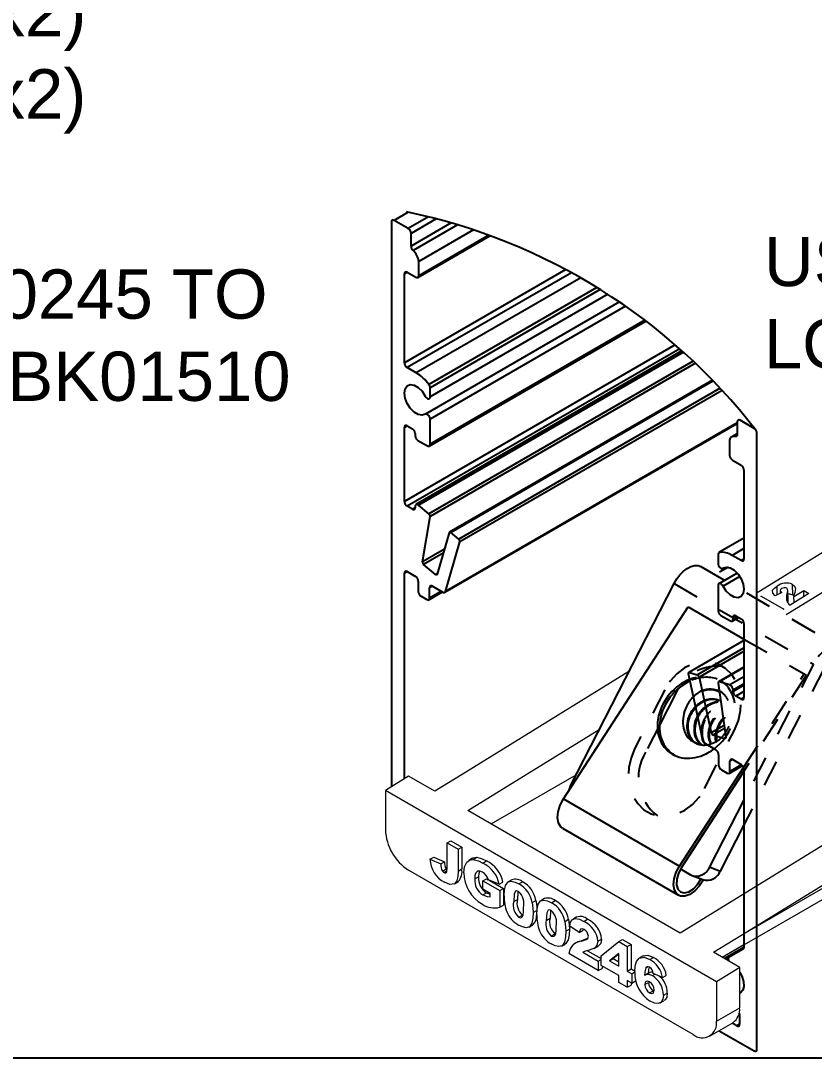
# Model space of a CAD drawing. Extents: x 0 to 11.5, y -11.3 to 0.
# Drawn here: x 4.757 to 7.776, y -11.282 to -7.337 of the extents above; entities that cross this region are included whole.
import ezdxf
from ezdxf import colors
from ezdxf.entities.mleader import LeaderData, LeaderLine
from ezdxf.math import Vec2, Vec3

# ---------------------------------------------------------------- set-up
doc = ezdxf.new("R2010")
doc.units = 0
doc.header["$LTSCALE"] = 0.5
doc.header["$MEASUREMENT"] = 0
doc.linetypes.add('HIDDEN2', pattern=[0.1875, 0.125, -0.0625])
doc.layers.get('0').update_dxf_attribs({"color": 255, "linetype": 'CONTINUOUS'})
for name, color, linetype in [('Brackets', 181, 'CONTINUOUS'), ('Dimension', 10, 'CONTINUOUS'), ('FAB DWG', 221, 'CONTINUOUS'), ('Hardware', 242, 'CONTINUOUS'), ('Housing', 150, 'CONTINUOUS')]:
    doc.layers.add(name, color=color, linetype=linetype)
doc.layers.add('Jig', color=41, linetype='CONTINUOUS', lineweight=13)
doc.layers.add('Text-Unprinted', color=131, linetype='CONTINUOUS', plot=False)
doc.styles.get("Standard").update_dxf_attribs({"font": 'arial.ttf'})

msp = doc.modelspace()

# ---------------------------------------------------------------- linework, layer by layer
at = {"color": 7, "linetype": 'Continuous', "transparency": 16777216}
msp.add_line((7.4138, -11.1772), (7.4141, -11.1774), dxfattribs=at)
at = {"layer": 'Brackets', "linetype": 'HIDDEN2', "transparency": 16777216}
for p, q in [((7.3447, -9.4125), (7.875, -9.7188)), ((7.3447, -9.4125), (7.8739, -9.7178)), ((7.2422, -9.4768), (7.7726, -9.7831)), ((7.7726, -9.7831), (7.5082, -10.2995)), ((7.813, -9.7989), (7.5082, -10.3944)), ((7.2073, -9.8807), (7.0937, -10.1027)), ((7.1872, -10.0149), (7.1341, -10.1185)), ((7.3588, -10.2558), (7.4725, -10.0338))]:
    msp.add_line(p, q, dxfattribs=at)
at = {"layer": 'Brackets', "transparency": 16777216}
for p, q in [((6.8474, -10.248), (7.2422, -9.4768)), ((7.2478, -9.8966), (7.1872, -10.0149)), ((7.5082, -10.2995), (7.3778, -10.5543)), ((7.5082, -10.3944), (7.4182, -10.5701)), ((7.2669, -10.5622), (7.3052, -10.5842)), ((7.3778, -10.5543), (7.4182, -10.5701)), ((7.3108, -10.587), (7.3513, -10.6028))]:
    msp.add_line(p, q, dxfattribs=at)
at = {"layer": 'Brackets', "transparency": 16777216, "flags": 128}
for points in [[(7.2422, -9.4768), (7.2526, -9.4593), (7.2647, -9.4434), (7.2782, -9.4298), (7.2925, -9.4192), (7.3068, -9.4119), (7.3207, -9.4083), (7.3335, -9.4085), (7.3447, -9.4125)], [(6.8474, -10.248), (6.8428, -10.2593), (6.8409, -10.2662)]]:
    msp.add_lwpolyline(points, dxfattribs=at)
at = {"layer": 'Brackets', "linetype": 'HIDDEN2', "transparency": 16777216, "flags": 128}
for points in [[(7.875, -9.7188), (7.8638, -9.7148), (7.851, -9.7146), (7.8371, -9.7182), (7.8228, -9.7255), (7.8086, -9.7361), (7.7951, -9.7497), (7.7829, -9.7656), (7.7726, -9.7831)], [(7.4725, -10.0338), (7.4873, -9.9975), (7.4957, -9.9595), (7.4972, -9.9213), (7.4919, -9.8847), (7.48, -9.8513), (7.4619, -9.8226), (7.4385, -9.7997), (7.4108, -9.7837), (7.38, -9.7753), (7.3474, -9.7748), (7.3145, -9.7823), (7.2827, -9.7975), (7.2534, -9.8196), (7.2279, -9.8478), (7.2073, -9.8807)], [(7.0937, -10.1027), (7.0788, -10.139), (7.0705, -10.177), (7.0689, -10.2152), (7.0742, -10.2517), (7.0861, -10.2851), (7.1042, -10.3139), (7.1276, -10.3368), (7.1553, -10.3528), (7.1862, -10.3612), (7.2187, -10.3617), (7.2516, -10.3542), (7.2834, -10.339), (7.3127, -10.3169), (7.3382, -10.2887), (7.3588, -10.2558)]]:
    msp.add_lwpolyline(points, dxfattribs=at)
at = {"layer": 'Brackets', "linetype": 'HIDDEN2', "transparency": 16777216}
for centre, radius, start, end in [((7.4081, -9.966), 0.1748, 83.5437, 148.9794), ((7.2891, -10.2147), 0.1824, 148.1816, 232.7832)]:
    msp.add_arc(centre, radius, start, end, dxfattribs=at)
at = {"layer": 'Brackets', "transparency": 16777216}
for centre, radius, start, end in [((7.4081, -9.966), 0.1748, 148.9794, 156.5747), ((7.3272, -10.5347), 0.0543, 246.0622, 338.7961), ((7.3668, -10.5496), 0.0554, 253.7609, 338.2675)]:
    msp.add_arc(centre, radius, start, end, dxfattribs=at)
at = {"layer": 'Dimension', "transparency": 16777216}
msp.add_arc((5.7626, -10.2824), 2.2667, 37.756, 78.2279, dxfattribs=at)
at = {"layer": 'Hardware', "transparency": 16777216}
for p, q in [((6.8217, -10.2957), (7.2957, -9.5652)), ((7.2957, -9.5652), (7.5082, -9.6879)), ((7.2636, -10.551), (7.5068, -10.1763)), ((7.5082, -10.1901), (7.2704, -10.5565)), ((7.5023, -10.1991), (7.2704, -10.5565)), ((6.8217, -10.2957), (7.2636, -10.551)), ((6.8174, -10.4073), (7.2594, -10.6625))]:
    msp.add_line(p, q, dxfattribs=at)
at = {"layer": 'Hardware', "linetype": 'HIDDEN2', "transparency": 16777216}
for p, q in [((7.5082, -9.6879), (7.7377, -9.8205)), ((7.5068, -10.1763), (7.7377, -9.8205)), ((7.7445, -9.826), (7.5082, -10.1901))]:
    msp.add_line(p, q, dxfattribs=at)
at = {"layer": 'Hardware', "linetype": 'HIDDEN2', "ltscale": 0.5, "transparency": 16777216}
msp.add_line((7.7377, -9.8205), (7.7445, -9.826), dxfattribs=at)
at = {"layer": 'Hardware', "transparency": 16777216, "flags": 128}
for points in [[(6.8174, -10.4073), (6.8111, -10.4024), (6.8022, -10.3879), (6.7987, -10.368), (6.801, -10.3446), (6.8089, -10.3198), (6.8217, -10.2957)], [(7.3538, -10.6033), (7.3393, -10.6263), (7.3217, -10.6455), (7.3026, -10.6592), (7.2837, -10.6661), (7.2667, -10.6655), (7.2531, -10.6576), (7.2441, -10.6431), (7.2407, -10.6232), (7.243, -10.5998), (7.2509, -10.575), (7.2636, -10.551)], [(7.2704, -10.5565), (7.2589, -10.5786), (7.2524, -10.6013), (7.2516, -10.6221), (7.2566, -10.6388), (7.2668, -10.6495), (7.2812, -10.6531), (7.2981, -10.6491), (7.3158, -10.638), (7.3322, -10.6211), (7.3456, -10.6001)]]:
    msp.add_lwpolyline(points, dxfattribs=at)
at = {"layer": 'Hardware', "linetype": 'HIDDEN2', "transparency": 16777216}
msp.add_arc((7.3797, -9.9674), 0.0886, 60.8659, 113.3182, dxfattribs=at)
at = {"layer": 'Hardware', "transparency": 16777216}
msp.add_arc((7.3559, -10.0259), 0.0656, 240.8659, 293.3182, dxfattribs=at)
at = {"layer": 'Hardware', "linetype": 'HIDDEN2', "transparency": 16777216}
for centre, start_param, end_param in [((7.3267, -9.9856), 4.398361, 7.233392), ((7.335, -9.9889), 0.272577, 0.997851)]:
    msp.add_ellipse(centre, major_axis=(0.104, 0.1314), ratio=0.800922, start_param=start_param, end_param=end_param, dxfattribs=at)
at = {"layer": 'Hardware', "transparency": 16777216}
for centre, start_param, end_param in [((7.3267, -9.9856), 0.950206, 4.398361), ((7.335, -9.9889), 0.997851, 3.349142)]:
    msp.add_ellipse(centre, major_axis=(0.104, 0.1314), ratio=0.800922, start_param=start_param, end_param=end_param, dxfattribs=at)
at = {"layer": 'Hardware', "linetype": 'HIDDEN2', "transparency": 16777216}
msp.add_open_spline([(7.3446, -9.886), (7.3347, -9.8926), (7.3248, -9.8992), (7.3159, -9.9075)], degree=3, dxfattribs=at)
for points, knots in [([(7.3446, -9.886), (7.3592, -9.8821), (7.3834, -9.8755), (7.4052, -9.8841), (7.4138, -9.8876)], [0, 0, 0, 0, 0.6018359, 1, 1, 1, 1]), ([(7.3819, -10.0861), (7.3901, -10.0832), (7.4069, -10.0774), (7.4299, -10.0573), (7.4486, -10.03), (7.4595, -9.9967), (7.4612, -9.9613), (7.4533, -9.9271), (7.4385, -9.9031), (7.4265, -9.8931), (7.4228, -9.89)], [0, 0, 0, 0, 0.115119, 0.232058, 0.365374, 0.498579, 0.632057, 0.780954, 0.933044, 1, 1, 1, 1]), ([(7.3239, -9.944), (7.326, -9.9418), (7.3366, -9.9317), (7.3592, -9.9179), (7.3921, -9.9129), (7.4225, -9.9221), (7.4473, -9.9437), (7.4551, -9.9655), (7.459, -9.9765)], [0.475252, 0.475252, 0.475252, 0.475252, 0.5006037, 0.5983544, 0.7001713, 0.7993577, 0.8985442, 1, 1, 1, 1]), ([(7.3247, -9.948), (7.3276, -9.9448), (7.339, -9.9336), (7.3625, -9.9195), (7.3924, -9.9137), (7.409, -9.9201), (7.4157, -9.9227)], [0.6207705, 0.6207705, 0.6207705, 0.6207705, 0.6653018, 0.7875862, 0.9149574, 1, 1, 1, 1]), ([(7.3319, -9.9811), (7.3327, -9.9795), (7.3395, -9.9672), (7.3562, -9.9467), (7.3861, -9.9292), (7.4112, -9.923), (7.4235, -9.9271), (7.4258, -9.9279)], [0.5197711, 0.5197711, 0.5197711, 0.5197711, 0.5402633, 0.6839073, 0.8230338, 0.9679476, 1, 1, 1, 1]), ([(7.3332, -9.9868), (7.3346, -9.9837), (7.3418, -9.9698), (7.3596, -9.948), (7.3894, -9.9306), (7.4136, -9.9243), (7.425, -9.928), (7.4263, -9.9284)], [0.5059506, 0.5059506, 0.5059506, 0.5059506, 0.5460895, 0.6922495, 0.8338128, 0.9812648, 1, 1, 1, 1]), ([(7.3473, -10.0517), (7.3463, -10.0417), (7.3469, -10.0198), (7.3598, -9.9859), (7.3832, -9.9578), (7.4105, -9.9399), (7.4289, -9.9385), (7.4368, -9.9379)], [0.2264185, 0.2264185, 0.2264185, 0.2264185, 0.3762767, 0.5452947, 0.7143127, 0.878015, 1, 1, 1, 1]), ([(7.3649, -10.0892), (7.3637, -10.0881), (7.3555, -10.0804), (7.3496, -10.0565), (7.3499, -10.0221), (7.3632, -9.9872), (7.3866, -9.9592), (7.4133, -9.9414), (7.4312, -9.94), (7.4385, -9.9395)], [0, 0, 0, 0, 0.029005, 0.203405, 0.37084, 0.543711, 0.716583, 0.884018, 1, 1, 1, 1]), ([(7.381, -10.0833), (7.3785, -10.0775), (7.372, -10.0623), (7.3741, -10.031), (7.3868, -9.9965), (7.4104, -9.9688), (7.4323, -9.9528), (7.4452, -9.9513), (7.4475, -9.951)], [0, 0, 0, 0, 0.128715, 0.331853, 0.541586, 0.75132, 0.954458, 1, 1, 1, 1]), ([(7.3833, -10.0815), (7.3813, -10.0766), (7.3753, -10.0625), (7.3775, -10.0323), (7.3901, -9.9978), (7.4138, -9.9702), (7.4348, -9.9544), (7.4468, -9.9529), (7.4483, -9.9527)], [0, 0, 0, 0, 0.110858, 0.322257, 0.540522, 0.758786, 0.970186, 1, 1, 1, 1]), ([(7.4023, -10.0774), (7.4021, -10.0768), (7.3985, -10.0667), (7.4016, -10.0412), (7.4139, -10.0077), (7.4339, -9.9814), (7.4501, -9.9728), (7.456, -9.9697)], [0, 0, 0, 0, 0.0159127, 0.2846907, 0.5621964, 0.839702, 1, 1, 1, 1]), ([(7.4051, -10.0762), (7.4047, -10.0653), (7.4038, -10.0429), (7.4176, -10.0088), (7.4373, -9.9827), (7.4534, -9.9742), (7.4593, -9.971)], [0, 0, 0, 0, 0.2682893, 0.5522016, 0.8361138, 1, 1, 1, 1])]:
    msp.add_open_spline(points, degree=3, knots=knots, dxfattribs=at)
at = {"layer": 'Hardware', "transparency": 16777216}
for points, knots in [([(7.3159, -9.9075), (7.3149, -9.9084), (7.3044, -9.9187), (7.2884, -9.9426), (7.2762, -9.9806), (7.2749, -10.0183), (7.2851, -10.0504), (7.3026, -10.0727), (7.3174, -10.0799), (7.324, -10.0831)], [0.1480916, 0.1480916, 0.1480916, 0.1480916, 0.1647208, 0.3275624, 0.4753921, 0.6227618, 0.76701, 0.8960152, 1, 1, 1, 1]), ([(7.324, -10.0831), (7.3166, -10.0772), (7.3018, -10.0652), (7.2916, -10.0344), (7.2925, -9.9994), (7.3045, -9.9678), (7.3176, -9.9505), (7.3239, -9.944)], [0, 0, 0, 0, 0.0991864, 0.2010034, 0.2987541, 0.3996789, 0.475252, 0.475252, 0.475252, 0.475252]), ([(7.3356, -10.0869), (7.3328, -10.0862), (7.321, -10.0834), (7.3056, -10.0654), (7.2949, -10.0361), (7.2959, -10.0007), (7.3074, -9.9703), (7.3195, -9.9538), (7.3247, -9.948)], [0, 0, 0, 0, 0.0390555, 0.163136, 0.2905072, 0.4127915, 0.5390467, 0.6207705, 0.6207705, 0.6207705, 0.6207705]), ([(7.347, -10.0897), (7.3412, -10.0849), (7.3279, -10.074), (7.3188, -10.045), (7.3195, -10.0117), (7.3271, -9.9904), (7.3319, -9.9811)], [0, 0, 0, 0, 0.1125789, 0.2574927, 0.3966192, 0.5197711, 0.5197711, 0.5197711, 0.5197711]), ([(7.3499, -10.0905), (7.3443, -10.0859), (7.3312, -10.0751), (7.3222, -10.0463), (7.3229, -10.0146), (7.3294, -9.9948), (7.3332, -9.9868)], [0, 0, 0, 0, 0.1109143, 0.2583663, 0.3999295, 0.5059506, 0.5059506, 0.5059506, 0.5059506]), ([(7.3632, -10.0895), (7.3614, -10.0879), (7.3525, -10.0798), (7.3487, -10.065), (7.3474, -10.0527), (7.3473, -10.0517)], [0, 0, 0, 0, 0.0420623, 0.2125743, 0.2264185, 0.2264185, 0.2264185, 0.2264185])]:
    msp.add_open_spline(points, degree=3, knots=knots, dxfattribs=at)
at = {"layer": 'Housing', "transparency": 16777216}
for p, q in [((6.231, -8.0647), (6.1775, -8.0956)), ((6.308, -8.0824), (6.2312, -8.1267)), ((6.1669, -8.1018), (6.1669, -10.2495)), ((6.2312, -8.1267), (6.1775, -8.0956)), ((6.3374, -8.0899), (6.2418, -8.1451)), ((6.3945, -8.1057), (6.2418, -8.1938)), ((6.4185, -8.1128), (6.2497, -8.2102)), ((6.2418, -8.1938), (6.2418, -8.1451)), ((6.2676, -8.3126), (6.5421, -8.1541)), ((6.4792, -8.132), (6.271, -8.2523)), ((6.5376, -8.1524), (6.271, -8.3064)), ((6.8302, -8.2829), (6.2164, -8.6374)), ((6.271, -8.3064), (6.271, -8.2523)), ((6.227, -8.2932), (6.2164, -8.2993)), ((6.2164, -8.6374), (6.2164, -8.2993)), ((6.227, -8.2932), (6.2597, -8.3121)), ((6.8521, -8.2948), (6.227, -8.6558)), ((6.8873, -8.3145), (6.2616, -8.6758)), ((6.9483, -8.3507), (6.3095, -8.7196)), ((6.9617, -8.3589), (6.3144, -8.7328)), ((6.9899, -8.3768), (6.3144, -8.7669)), ((7.0343, -8.4061), (6.2963, -8.8323)), ((7.0577, -8.4222), (6.3144, -8.8514)), ((6.3113, -8.9539), (7.1348, -8.4784)), ((7.131, -8.4755), (6.3144, -8.9471)), ((7.2469, -8.5694), (6.2164, -9.1646)), ((7.2638, -8.5842), (6.227, -9.183)), ((7.2725, -8.5919), (6.2605, -9.1764)), ((7.278, -8.5969), (6.2704, -9.1788)), ((7.3157, -8.6315), (6.3101, -9.2123)), ((7.3239, -8.6393), (6.3144, -9.2223)), ((6.2616, -8.6758), (6.227, -8.6558)), ((7.389, -8.7037), (6.3884, -9.2815)), ((7.3917, -8.7064), (6.3937, -9.2828)), ((6.3144, -8.7669), (6.3144, -8.7328)), ((7.4176, -8.7337), (6.4233, -9.3079)), ((7.4254, -8.7421), (6.4275, -9.3185)), ((6.227, -8.8769), (6.2164, -8.883)), ((6.227, -8.8769), (6.2468, -8.8883)), ((6.3144, -8.9471), (6.3144, -8.8514)), ((6.3703, -9.5102), (7.4827, -8.8677)), ((7.4827, -8.8655), (6.373, -9.5065)), ((7.4827, -8.8617), (7.4827, -8.9105)), ((7.5471, -8.8867), (7.4933, -8.8556)), ((6.2164, -9.1646), (6.2164, -8.883)), ((6.2574, -8.9067), (6.2574, -8.9141)), ((7.4827, -8.9069), (7.4619, -8.9189)), ((7.4824, -8.9134), (7.4748, -8.9178)), ((7.5577, -11.2481), (7.5577, -8.905)), ((6.268, -8.9325), (6.3038, -8.9532)), ((7.4536, -8.9353), (7.4536, -8.9894)), ((7.4649, -9.0082), (7.4976, -9.0271)), ((7.5082, -9.0454), (7.5082, -9.3835)), ((6.2468, -9.1945), (6.227, -9.183)), ((6.2574, -9.1883), (6.2468, -9.1945)), ((6.2574, -9.1832), (6.2574, -9.1883)), ((6.3101, -9.2123), (6.2704, -9.1788)), ((6.2855, -9.3947), (6.3144, -9.2223)), ((6.387, -9.2835), (6.3411, -9.4416)), ((6.4233, -9.3079), (6.3937, -9.2828)), ((7.5082, -9.3039), (7.4132, -9.3587)), ((7.5082, -9.3043), (7.415, -9.3581)), ((6.3687, -9.3467), (6.2855, -9.3947)), ((6.373, -9.5065), (6.4275, -9.3185)), ((7.5082, -9.3435), (7.4629, -9.3696)), ((6.3643, -9.3617), (6.2898, -9.4047)), ((7.4101, -9.3656), (7.4101, -9.3997)), ((7.4976, -9.3896), (7.4629, -9.3696)), ((7.5082, -9.3835), (7.4976, -9.3896)), ((6.3344, -9.4423), (6.2898, -9.4047)), ((7.4489, -9.4147), (7.4155, -9.434)), ((7.4282, -9.4188), (7.4335, -9.4158)), ((7.4333, -9.4159), (7.4288, -9.4185)), ((6.227, -9.431), (6.2164, -9.4372)), ((6.2164, -10.2191), (6.2164, -9.4372)), ((6.227, -9.431), (6.2588, -9.4494)), ((6.2694, -9.4678), (6.2694, -9.507)), ((6.3422, -9.4378), (6.3344, -9.4423)), ((7.4829, -9.4372), (7.4132, -9.4774)), ((7.4926, -9.4501), (7.4288, -9.487)), ((6.3232, -9.4866), (6.3126, -9.4927)), ((6.3126, -9.5319), (6.3126, -9.4927)), ((6.3571, -9.5062), (6.3126, -9.5319)), ((6.3232, -9.4866), (6.3628, -9.5095)), ((7.4101, -9.4843), (7.4101, -9.5799)), ((6.28, -9.5253), (6.3019, -9.538)), ((6.3095, -9.5387), (6.3615, -9.5087)), ((7.4207, -9.5983), (7.4565, -9.619)), ((7.4641, -9.6197), (7.4886, -9.6055)), ((7.4778, -9.5992), (7.4672, -9.6054)), ((7.4842, -9.603), (7.4672, -9.6128)), ((7.4672, -9.6128), (7.4672, -9.6054)), ((7.4778, -9.5993), (7.4976, -9.6107)), ((7.5082, -9.6291), (7.5082, -9.9107)), ((7.5082, -9.694), (7.2985, -9.8151)), ((7.3309, -9.8241), (7.5082, -9.7218)), ((7.3376, -9.8326), (7.5082, -9.7341)), ((7.3516, -10.0717), (7.2971, -9.8207)), ((7.3012, -9.8149), (7.3309, -9.8241)), ((7.5082, -9.7946), (7.4117, -9.8503)), ((7.5082, -9.796), (7.4145, -9.8501)), ((7.3376, -9.8326), (7.3835, -10.0436)), ((7.4102, -9.8551), (7.439, -10.0609)), ((7.4542, -9.8625), (7.4145, -9.8501)), ((7.5082, -9.8313), (7.4542, -9.8625)), ((7.5082, -9.8582), (7.4672, -9.8819)), ((7.5082, -9.8633), (7.4672, -9.887)), ((7.4672, -9.887), (7.4672, -9.8819)), ((7.5082, -9.8878), (7.4778, -9.9054)), ((7.4976, -9.9168), (7.4778, -9.9054)), ((7.5082, -9.9107), (7.4976, -9.9168)), ((7.3835, -10.0436), (7.4326, -10.0152)), ((7.3902, -10.052), (7.4342, -10.0266)), ((7.3902, -10.052), (7.4347, -10.0659)), ((7.4014, -10.1093), (7.3618, -10.0864)), ((7.439, -10.0635), (7.4347, -10.0659)), ((7.412, -10.1277), (7.412, -10.1669)), ((7.4521, -10.1987), (7.5027, -10.1694)), ((7.4658, -10.1465), (7.4552, -10.1526)), ((7.4552, -10.1918), (7.4552, -10.1526)), ((7.4995, -10.1662), (7.4552, -10.1918)), ((7.4658, -10.1465), (7.4976, -10.1649)), ((7.4226, -10.1853), (7.4446, -10.1979)), ((7.5082, -10.1832), (7.5082, -10.8604)), ((7.5082, -10.8603), (7.4341, -10.9031)), ((7.5058, -10.8668), (7.4385, -10.9057)), ((7.5057, -10.8669), (7.4385, -10.9057)), ((7.5055, -10.867), (7.4515, -10.8982)), ((7.5051, -10.8673), (7.4515, -10.8982)), ((7.4919, -11.1162), (7.4919, -11.1529)), ((7.4813, -11.1591), (7.4633, -11.1487)), ((7.4919, -11.1529), (7.4813, -11.1591)), ((7.4141, -11.1774), (7.5471, -11.2542))]:
    msp.add_line(p, q, dxfattribs=at)
at = {"layer": 'Housing', "transparency": 16777216, "flags": 128}
for points in [[(6.2958, -8.8327), (6.2837, -8.837), (6.269, -8.8345), (6.2534, -8.8253), (6.2387, -8.8105), (6.2268, -8.792), (6.2191, -8.7719), (6.2164, -8.7525), (6.2191, -8.7363), (6.2268, -8.7252), (6.2387, -8.7204), (6.2534, -8.7225), (6.269, -8.7314), (6.2837, -8.7458), (6.2958, -8.7642)], [(6.2958, -8.7642), (6.2983, -8.768), (6.3012, -8.7711), (6.3044, -8.7733), (6.3075, -8.7744), (6.3103, -8.7742), (6.3126, -8.7728), (6.314, -8.7703), (6.3144, -8.7669)], [(6.3144, -8.8514), (6.314, -8.8475), (6.3126, -8.8434), (6.3103, -8.8394), (6.3075, -8.836), (6.3044, -8.8334), (6.3012, -8.8319), (6.2983, -8.8317), (6.2958, -8.8327)], [(7.4827, -8.9105), (7.4826, -8.9124), (7.4822, -8.9141), (7.4815, -8.9156), (7.4805, -8.9167), (7.4794, -8.9175), (7.478, -8.918), (7.4765, -8.9181), (7.4748, -8.9178)], [(6.2704, -9.1788), (6.2681, -9.1771), (6.2657, -9.1761), (6.2634, -9.1757), (6.2614, -9.176), (6.2597, -9.1769), (6.2585, -9.1785), (6.2577, -9.1807), (6.2574, -9.1832)], [(6.3937, -9.2828), (6.3926, -9.2821), (6.3915, -9.2815), (6.3905, -9.2812), (6.3895, -9.2812), (6.3887, -9.2814), (6.3879, -9.2819), (6.3874, -9.2826), (6.387, -9.2835)], [(7.4101, -9.3997), (7.4106, -9.4037), (7.412, -9.4078), (7.4142, -9.4118), (7.417, -9.4152), (7.4202, -9.4178), (7.4234, -9.4192), (7.4263, -9.4195), (7.4288, -9.4185)], [(7.4288, -9.4185), (7.4409, -9.4141), (7.4556, -9.4167), (7.4712, -9.4259), (7.4858, -9.4407), (7.4977, -9.4592), (7.5055, -9.4793), (7.5082, -9.4986), (7.5055, -9.5148), (7.4977, -9.526), (7.4858, -9.5308), (7.4712, -9.5286), (7.4556, -9.5198), (7.4409, -9.5054), (7.4288, -9.487)], [(6.3411, -9.4416), (6.3407, -9.4425), (6.3402, -9.4432), (6.3394, -9.4437), (6.3386, -9.444), (6.3376, -9.4439), (6.3366, -9.4436), (6.3355, -9.4431), (6.3344, -9.4423)], [(6.3628, -9.5095), (6.3645, -9.5103), (6.3662, -9.5108), (6.3677, -9.5109), (6.3692, -9.5107), (6.3705, -9.5101), (6.3715, -9.5092), (6.3724, -9.508), (6.373, -9.5065)], [(7.4288, -9.487), (7.4263, -9.4832), (7.4234, -9.48), (7.4202, -9.4778), (7.417, -9.4768), (7.4142, -9.477), (7.412, -9.4784), (7.4106, -9.4809), (7.4101, -9.4843)], [(7.2971, -9.8207), (7.2969, -9.8193), (7.2969, -9.818), (7.2972, -9.8168), (7.2976, -9.8159), (7.2983, -9.8152), (7.2992, -9.8148), (7.3002, -9.8147), (7.3012, -9.8149)], [(7.4145, -9.8501), (7.4134, -9.8499), (7.4125, -9.85), (7.4117, -9.8503), (7.411, -9.8509), (7.4105, -9.8517), (7.4102, -9.8527), (7.4101, -9.8539), (7.4102, -9.8551)], [(7.439, -10.0609), (7.4391, -10.0622), (7.439, -10.0633), (7.4387, -10.0643), (7.4382, -10.0651), (7.4375, -10.0657), (7.4367, -10.066), (7.4358, -10.0661), (7.4347, -10.0659)], [(7.4515, -10.8982), (7.4496, -10.9001), (7.4485, -10.903), (7.4485, -10.9067), (7.4493, -10.9107), (7.4499, -10.9123)], [(7.4921, -10.9547), (7.5003, -10.9698), (7.5067, -10.99), (7.508, -11.0086), (7.5039, -11.0237), (7.4949, -11.0333), (7.4921, -11.0346)]]:
    msp.add_lwpolyline(points, dxfattribs=at)
at = {"layer": 'Housing', "transparency": 16777216}
for centre, radius, start, end in [((6.1734, -8.1007), 0.00655, 50.7624, 189.2023), ((6.2188, -8.1461), 0.0231, 2.6115, 57.3885), ((6.2653, -8.1926), 0.0235, 182.9393, 228.4633), ((6.2067, -8.2584), 0.0646, 5.4287, 48.2258), ((6.2229, -8.2983), 0.00655, 50.7607, 189.202), ((6.2639, -8.3064), 0.00708, 233.3427, 0.2212), ((6.2394, -8.6364), 0.0231, 182.6115, 237.3885), ((6.1748, -8.8189), 0.1674, 36.3892, 58.7394), ((6.2916, -8.7338), 0.0229, 2.5487, 38.3373), ((6.2229, -8.8819), 0.00655, 50.7624, 189.2023), ((7.4892, -8.8607), 0.00655, 50.7624, 189.2023), ((6.2344, -8.9077), 0.0231, 2.6115, 57.3885), ((6.2805, -8.9131), 0.0231, 182.6115, 237.3885), ((7.5347, -8.9061), 0.0231, 2.6115, 57.3885), ((6.308, -8.9481), 0.00655, 230.7624, 9.2023), ((7.4701, -8.9336), 0.0166, 73.184, 185.6711), ((7.4799, -8.9863), 0.0265, 186.6222, 235.5126), ((7.4852, -9.0465), 0.0231, 2.6114, 57.3893), ((6.2394, -9.1636), 0.0231, 182.6115, 237.3885), ((6.251, -9.1894), 0.00655, 230.7624, 9.2023), ((6.3025, -9.2215), 0.0119, 356.1807, 50.4223), ((6.4162, -9.3168), 0.0115, 351.8253, 51.1924), ((7.4168, -9.3646), 0.0067, 104.8712, 188.711), ((7.4225, -9.4323), 0.0746, 57.1798, 95.7375), ((7.5017, -9.3846), 0.00655, 230.7624, 9.2023), ((6.2229, -9.4361), 0.00655, 50.7624, 189.2023), ((6.2974, -9.3955), 0.0119, 176.1807, 230.4223), ((6.2464, -9.4688), 0.0231, 2.6115, 57.3885), ((6.2925, -9.5059), 0.0231, 182.6115, 237.3885), ((6.319, -9.4917), 0.00655, 50.7624, 189.2023), ((6.3061, -9.5329), 0.00655, 230.7624, 9.2023), ((7.4332, -9.5788), 0.0231, 182.6115, 237.3885), ((7.4607, -9.6139), 0.00655, 230.7624, 9.2023), ((7.4736, -9.6043), 0.00655, 50.7624, 189.2023), ((7.4852, -9.6301), 0.0231, 2.6115, 57.3885), ((7.3262, -9.8348), 0.0117, 10.9309, 66.0498), ((7.4452, -9.8825), 0.022, 1.5978, 65.9278), ((7.4902, -9.886), 0.0231, 182.6115, 237.3885), ((7.5017, -9.9118), 0.00655, 230.7624, 9.2023), ((7.3949, -10.0414), 0.0117, 190.9309, 246.0498), ((7.3746, -10.0667), 0.0235, 192.2143, 237.0616), ((7.389, -10.1288), 0.0231, 2.6115, 57.3885), ((7.4351, -10.1658), 0.0231, 182.6115, 237.3885), ((7.4616, -10.1516), 0.00655, 50.7624, 189.2023), ((7.4852, -10.1843), 0.0231, 2.6115, 57.3885), ((7.4487, -10.1928), 0.00655, 230.7624, 9.2023), ((7.5007, -10.8612), 0.00754, 305.6763, 5.6243), ((7.472, -11.1167), 0.0199, 1.273, 22.9735), ((7.4855, -11.154), 0.00655, 230.7624, 9.2023), ((7.5512, -11.2491), 0.00655, 230.7624, 9.2023)]:
    msp.add_arc(centre, radius, start, end, dxfattribs=at)
at = {"layer": 'Jig', "linetype": 'Continuous', "transparency": 16777216}
for p, q in [((8.3499, -9.0246), (7.5543, -9.5143)), ((7.6684, -9.5948), (7.8957, -9.455)), ((7.6352, -9.5191), (7.6343, -9.4869)), ((7.6464, -9.5027), (7.6467, -9.513)), ((7.6765, -9.5427), (7.6754, -9.5026)), ((7.6941, -9.5202), (7.6929, -9.4801)), ((7.6981, -9.5265), (7.7357, -9.5034)), ((7.7357, -9.5034), (7.7555, -9.5149)), ((7.7363, -9.5267), (7.7357, -9.5034)), ((7.5727, -9.5248), (7.5737, -9.5242)), ((7.5737, -9.5242), (7.6597, -9.5739)), ((7.5737, -9.5255), (7.5737, -9.5242)), ((7.6519, -9.5103), (7.627, -9.5234)), ((7.674, -9.5483), (7.673, -9.5161)), ((7.7555, -9.5149), (7.6839, -9.5589)), ((7.6941, -9.5202), (7.6983, -9.524)), ((7.6988, -9.5498), (7.6981, -9.5265)), ((7.6597, -9.5739), (7.6577, -9.5751)), ((7.4968, -10.8151), (9.4107, -9.6372)), ((7.4968, -10.8151), (9.499, -9.6587)), ((9.4732, -9.7159), (7.4258, -10.8984)), ((7.0707, -9.8119), (6.4361, -10.2025)), ((8.7036, -9.9216), (7.2662, -10.8062)), ((6.4583, -10.3396), (6.958, -10.0321)), ((6.2325, -10.2092), (6.1441, -10.2636)), ((6.332, -10.2666), (6.2325, -10.2092)), ((6.5467, -10.3906), (6.87, -10.2039)), ((7.4037, -10.991), (6.1441, -10.2636)), ((6.1441, -10.2636), (6.1441, -10.4133)), ((7.2662, -10.8062), (6.4583, -10.3396)), ((6.3792, -10.4634), (6.3933, -10.4552)), ((6.3933, -10.4552), (6.4347, -10.4791)), ((6.3792, -10.4634), (6.4205, -10.4873)), ((6.3792, -10.5571), (6.3792, -10.4634)), ((6.4205, -10.4873), (6.4347, -10.4791)), ((6.4205, -10.4873), (6.4205, -10.5701)), ((6.4347, -10.4791), (6.4347, -10.562)), ((6.3138, -10.5254), (6.3279, -10.5173)), ((6.3138, -10.5254), (6.3551, -10.5429)), ((6.3279, -10.5173), (6.3692, -10.5348)), ((6.4754, -10.5218), (6.4613, -10.5299)), ((6.4784, -10.5261), (6.4925, -10.5179)), ((6.5149, -10.5398), (6.5291, -10.5316)), ((7.3153, -11.1918), (6.2325, -10.5664)), ((6.3551, -10.5429), (6.3692, -10.5348)), ((6.361, -10.5701), (6.3751, -10.5619)), ((6.3671, -10.5757), (6.3779, -10.5694)), ((6.3751, -10.5619), (6.3783, -10.5655)), ((6.4205, -10.5701), (6.4347, -10.562)), ((6.4076, -10.6185), (6.4218, -10.6103)), ((6.4842, -10.6001), (6.4984, -10.5919)), ((6.5152, -10.6076), (6.5294, -10.5994)), ((6.5152, -10.6394), (6.5152, -10.6076)), ((6.5152, -10.6076), (6.579, -10.6444)), ((6.5294, -10.5994), (6.5357, -10.603)), ((6.5772, -10.6202), (6.5359, -10.6036)), ((6.5384, -10.6046), (6.5931, -10.6362)), ((6.5772, -10.6202), (6.5914, -10.612)), ((6.6253, -10.6031), (6.6112, -10.6113)), ((6.6522, -10.6191), (6.6663, -10.6109)), ((6.5428, -10.6553), (6.5152, -10.6394)), ((6.579, -10.6444), (6.5931, -10.6362)), ((6.579, -10.6444), (6.579, -10.7075)), ((6.5931, -10.6362), (6.5931, -10.6994)), ((6.5152, -10.6612), (6.5293, -10.653)), ((6.5293, -10.653), (6.5428, -10.6582)), ((6.5428, -10.6681), (6.5428, -10.6553)), ((6.6323, -10.686), (6.6465, -10.6778)), ((6.7026, -10.6902), (6.7167, -10.682)), ((6.7493, -10.6747), (6.7351, -10.6829)), ((6.7762, -10.6907), (6.7903, -10.6825)), ((6.579, -10.7075), (6.5931, -10.6994)), ((6.7064, -10.7278), (6.7205, -10.7196)), ((6.6511, -10.7457), (6.6653, -10.7375)), ((6.7563, -10.7576), (6.7705, -10.7494)), ((6.8266, -10.7618), (6.8407, -10.7536)), ((6.8722, -10.7445), (6.8581, -10.7526)), ((6.8992, -10.7618), (6.9134, -10.7536)), ((6.6906, -10.7836), (6.7048, -10.7754)), ((6.7751, -10.8173), (6.7893, -10.8091)), ((6.8304, -10.7994), (6.8445, -10.7912)), ((6.882, -10.8035), (6.8459, -10.7794)), ((6.882, -10.8035), (6.8962, -10.7953)), ((6.8973, -10.7919), (6.8962, -10.7953)), ((6.8146, -10.8552), (6.8288, -10.847)), ((6.8783, -10.8385), (6.8641, -10.8466)), ((6.8784, -10.8388), (6.9045, -10.8286)), ((6.8903, -10.8368), (6.9045, -10.8286)), ((6.9045, -10.8286), (6.914, -10.8253)), ((6.9526, -10.8368), (6.9668, -10.8286)), ((6.9647, -10.8932), (7.0318, -10.8383)), ((7.0318, -10.8383), (7.046, -10.8302)), ((7.0318, -10.8383), (7.0645, -10.8572)), ((7.046, -10.8302), (7.0787, -10.8491)), ((7.0645, -10.8572), (7.0787, -10.8491)), ((7.0787, -10.8491), (7.0787, -10.9425)), ((6.9543, -10.9486), (6.8424, -10.884)), ((6.8957, -10.879), (6.9543, -10.9129)), ((6.9135, -10.873), (6.9647, -10.9025)), ((6.938, -10.8652), (6.9521, -10.857)), ((7.0318, -10.8837), (6.9964, -10.9113)), ((7.0318, -10.8865), (7.0106, -10.9032)), ((7.0318, -10.9318), (7.0318, -10.8837)), ((7.0645, -10.8572), (7.0645, -10.9507)), ((7.4921, -10.9366), (7.3926, -10.8792)), ((7.5082, -10.8508), (7.4258, -10.8984)), ((6.9543, -10.9129), (6.9647, -10.9069)), ((6.9543, -10.9129), (6.9543, -10.9486)), ((6.9647, -10.9288), (6.9647, -10.8932)), ((7.0318, -10.9676), (6.9647, -10.9288)), ((6.9964, -10.9113), (7.0106, -10.9032)), ((6.9964, -10.9113), (7.0318, -10.9318)), ((7.0106, -10.9032), (7.0318, -10.9154)), ((7.1246, -10.8926), (7.1105, -10.9008)), ((7.15, -10.9066), (7.1642, -10.8985)), ((6.9543, -10.9486), (6.9685, -10.9405)), ((6.9685, -10.931), (6.9685, -10.9405)), ((7.0318, -10.9934), (7.0318, -10.9676)), ((7.0645, -10.9507), (7.0787, -10.9425)), ((7.0645, -10.9507), (7.0818, -10.9606)), ((7.0787, -10.9425), (7.0939, -10.9513)), ((7.0818, -10.9606), (7.0938, -10.9536)), ((7.0818, -10.9606), (7.0818, -10.9964)), ((7.1473, -10.9576), (7.1331, -10.9658)), ((7.1354, -10.9385), (7.1428, -10.9342)), ((7.1598, -10.9679), (7.1692, -10.9625)), ((7.1988, -10.9754), (7.1627, -10.9596)), ((7.1988, -10.9754), (7.213, -10.9672)), ((7.4921, -10.9366), (7.4037, -10.991)), ((7.4921, -11.0898), (7.4921, -10.9366)), ((7.4921, -11.0898), (7.4921, -10.9366)), ((7.0645, -11.0123), (7.0318, -10.9934)), ((7.0818, -10.9964), (7.0645, -10.9865)), ((7.0645, -10.9865), (7.0645, -11.0123)), ((7.0645, -11.0123), (7.0787, -11.0041)), ((7.0787, -10.9946), (7.0787, -11.0041)), ((7.0818, -10.9964), (7.0959, -10.9882)), ((7.0959, -10.9812), (7.0959, -10.9882)), ((7.1312, -11.0016), (7.1454, -10.9935)), ((7.4037, -10.991), (7.4037, -11.1408)), ((7.1495, -11.0335), (7.1636, -11.0254)), ((7.2023, -11.0425), (7.2164, -11.0343)), ((7.1899, -11.0716), (7.204, -11.0634)), ((7.4037, -11.1408), (7.4921, -11.0898)), ((7.3778, -11.198), (7.4662, -11.147))]:
    msp.add_line(p, q, dxfattribs=at)
at = {"layer": 'Jig', "linetype": 'Continuous', "transparency": 16777216, "flags": 128}
for points in [[(7.627, -9.5234), (7.6176, -9.5136), (7.6174, -9.5022), (7.6243, -9.494), (7.6343, -9.4869)], [(7.6514, -9.4961), (7.6473, -9.4998), (7.6467, -9.5042), (7.6519, -9.5103)], [(7.673, -9.5161), (7.6753, -9.5039), (7.6746, -9.4991), (7.671, -9.495)], [(7.6929, -9.4801), (7.7011, -9.4874), (7.7039, -9.4962), (7.7017, -9.5104)], [(7.6754, -9.5498), (7.6765, -9.544), (7.6763, -9.5427)], [(7.6757, -9.5155), (7.6817, -9.5157), (7.6941, -9.5202)], [(6.4361, -10.2025), (6.384, -10.2346), (6.332, -10.2666)], [(6.4429, -10.5767), (6.4454, -10.554), (6.4536, -10.5365), (6.4645, -10.5283), (6.4784, -10.5261)], [(6.4757, -10.5223), (6.4786, -10.5202), (6.4925, -10.5179)], [(6.4784, -10.5261), (6.4985, -10.5314), (6.5149, -10.5398)], [(6.4925, -10.5179), (6.5127, -10.5233), (6.5291, -10.5316)], [(6.361, -10.5701), (6.3642, -10.5737), (6.3671, -10.5757)], [(6.3671, -10.5757), (6.3706, -10.5772), (6.3738, -10.5771), (6.3761, -10.5754), (6.3776, -10.5725), (6.3792, -10.5571)], [(6.4205, -10.5701), (6.4198, -10.5899), (6.4164, -10.6077), (6.4069, -10.6189), (6.3894, -10.621), (6.3691, -10.6126)], [(6.5132, -10.5746), (6.5034, -10.5706), (6.4948, -10.5711), (6.4886, -10.5764), (6.4851, -10.5872), (6.4842, -10.6001)], [(6.502, -10.5707), (6.4993, -10.579), (6.4984, -10.5919)], [(6.5962, -10.6646), (6.5972, -10.6434), (6.6013, -10.6245), (6.611, -10.6114), (6.6231, -10.6087), (6.6374, -10.6119), (6.6522, -10.6191)], [(6.6509, -10.6482), (6.6446, -10.6459), (6.6394, -10.6471), (6.6343, -10.6576), (6.6323, -10.686)], [(6.6494, -10.6476), (6.6485, -10.6494), (6.6465, -10.6778)], [(6.5152, -10.6612), (6.5311, -10.6674), (6.5428, -10.6681)], [(6.7026, -10.6902), (6.7057, -10.7116), (6.7064, -10.7278)], [(6.7167, -10.682), (6.7198, -10.7035), (6.7205, -10.7196)], [(6.7201, -10.7362), (6.7212, -10.715), (6.7253, -10.6961), (6.7349, -10.683), (6.7471, -10.6803), (6.7613, -10.6835), (6.7762, -10.6907)], [(6.6511, -10.7457), (6.6574, -10.7479), (6.6626, -10.7468), (6.6661, -10.7428), (6.6682, -10.737), (6.6699, -10.7235), (6.6702, -10.709)], [(6.7064, -10.7278), (6.7053, -10.7492), (6.7014, -10.7684), (6.6923, -10.7825), (6.6804, -10.786), (6.6661, -10.7828), (6.6512, -10.7756)], [(6.7749, -10.7198), (6.7686, -10.7175), (6.7634, -10.7187), (6.7583, -10.7292), (6.7563, -10.7576)], [(6.7734, -10.7191), (6.7724, -10.721), (6.7705, -10.7494)], [(6.8266, -10.7618), (6.8296, -10.7832), (6.8304, -10.7994)], [(6.8407, -10.7536), (6.8438, -10.7751), (6.8445, -10.7912)], [(6.8459, -10.7794), (6.849, -10.7651), (6.8556, -10.7544), (6.8665, -10.7502), (6.8825, -10.7534), (6.8992, -10.7618)], [(6.7751, -10.8173), (6.7813, -10.8195), (6.7866, -10.8184), (6.7901, -10.8144), (6.7922, -10.8086), (6.7938, -10.7951), (6.7942, -10.7806)], [(6.8304, -10.7994), (6.8293, -10.8208), (6.8254, -10.84), (6.8163, -10.8541), (6.8044, -10.8576), (6.7901, -10.8544), (6.7752, -10.8472)], [(6.8445, -10.7912), (6.8435, -10.8126), (6.8395, -10.8318), (6.8305, -10.8459), (6.8285, -10.8465)], [(6.9002, -10.7921), (6.8922, -10.7894), (6.886, -10.7918), (6.882, -10.8035)], [(6.8903, -10.8368), (6.9081, -10.8307), (6.9138, -10.8261), (6.9165, -10.818)], [(6.9526, -10.8368), (6.9491, -10.8535), (6.9398, -10.864), (6.9195, -10.8716)], [(6.9668, -10.8286), (6.9633, -10.8453), (6.9539, -10.8559), (6.9519, -10.8566)], [(7.3926, -10.8792), (7.4447, -10.8472), (7.4968, -10.8151)], [(6.9195, -10.8716), (6.9057, -10.8747), (6.8957, -10.879)], [(7.0938, -10.9535), (7.095, -10.9324), (7.0997, -10.914), (7.1096, -10.9013), (7.1281, -10.898), (7.15, -10.9066)], [(7.1247, -10.8929), (7.1423, -10.8899), (7.1642, -10.8985)], [(7.1354, -10.9385), (7.1313, -10.9541), (7.13, -10.9678)], [(7.1333, -10.966), (7.1369, -10.964), (7.145, -10.9628), (7.1598, -10.9679)], [(7.1494, -10.9361), (7.1445, -10.9341), (7.1402, -10.9343), (7.1354, -10.9385)], [(7.1481, -10.9356), (7.1455, -10.9459), (7.1441, -10.9597)], [(7.1489, -10.9914), (7.1412, -10.9887), (7.1349, -10.9904), (7.132, -10.995), (7.1312, -11.0016)], [(7.1495, -11.0335), (7.157, -11.0361), (7.163, -11.0341), (7.1655, -11.0293), (7.1661, -11.0227)], [(7.2023, -11.0425), (7.2002, -11.0575), (7.1939, -11.0684), (7.1837, -11.0738), (7.1684, -11.0723), (7.1517, -11.0646)], [(7.2164, -11.0343), (7.2144, -11.0493), (7.2081, -11.0602), (7.2036, -11.0626)]]:
    msp.add_lwpolyline(points, dxfattribs=at)
at = {"layer": 'Jig', "linetype": 'Continuous', "transparency": 16777216}
for centre, radius, start, end in [((7.6693, -9.5321), 0.0572, 65.5916, 127.7797), ((7.6622, -9.5135), 0.0205, 64.7524, 121.91), ((7.7037, -9.5311), 0.0342, 153.9141, 234.5831), ((7.748, -9.5289), 0.0499, 158.1608, 177.2465), ((6.336, -10.4046), 0.1921, 182.6115, 237.3885), ((6.4162, -10.5216), 0.1025, 182.1253, 242.6497), ((6.4786, -10.6351), 0.1151, 11.5449, 63.9903), ((6.4, -10.5475), 0.0451, 174.2158, 210.1382), ((6.4141, -10.5393), 0.0451, 174.2158, 210.1382), ((6.3795, -10.5728), 0.0563, 318.5042, 11.1239), ((6.4645, -10.6432), 0.1151, 11.5449, 63.9903), ((6.5788, -10.5768), 0.1359, 179.9587, 241.1096), ((6.5498, -10.6053), 0.0658, 175.4446, 238.2125), ((6.5639, -10.5971), 0.0658, 175.4446, 238.2125), ((6.4907, -10.6156), 0.0468, 14.8442, 61.2801), ((6.6386, -10.6456), 0.0445, 51.337, 107.3092), ((6.6176, -10.6989), 0.1006, 9.6717, 61.024), ((6.607, -10.6956), 0.0646, 348.0309, 47.1709), ((6.6035, -10.7071), 0.1006, 9.6717, 61.024), ((6.7581, -10.6687), 0.162, 178.5593, 200.6005), ((6.6899, -10.7007), 0.0594, 165.6917, 229.2671), ((6.7041, -10.6925), 0.0594, 165.6917, 229.2671), ((6.7625, -10.7172), 0.0445, 51.337, 107.3092), ((6.7274, -10.7787), 0.1006, 9.6717, 61.024), ((6.7416, -10.7705), 0.1006, 9.6717, 61.024), ((6.5581, -10.6341), 0.0764, 233.9865, 285.8706), ((6.6998, -10.6869), 0.1011, 202.5356, 241.2292), ((6.731, -10.7672), 0.0646, 348.0309, 47.1709), ((6.6797, -10.7433), 0.0402, 308.1639, 6.6497), ((6.8821, -10.7403), 0.162, 178.5593, 200.6005), ((6.8139, -10.7723), 0.0594, 165.6917, 229.2671), ((6.828, -10.7641), 0.0594, 165.6917, 229.2671), ((6.8861, -10.7824), 0.0396, 46.5515, 110.0579), ((6.8604, -10.8459), 0.0926, 5.6438, 65.2376), ((6.8746, -10.8377), 0.0926, 5.6438, 65.2376), ((6.8238, -10.7585), 0.1011, 202.5356, 241.2292), ((6.8837, -10.8205), 0.0328, 4.4414, 59.9274), ((6.8936, -10.888), 0.0513, 93.6137, 175.5769), ((7.1039, -10.9911), 0.0963, 9.3753, 61.3386), ((7.118, -10.9829), 0.0963, 9.3753, 61.3386), ((7.2136, -10.9617), 0.1201, 176.0669, 238.99), ((7.1566, -10.969), 0.0144, 68.8212, 129.4585), ((7.1323, -10.9612), 0.0304, 2.9908, 55.8925), ((7.1119, -11.0446), 0.0904, 1.3266, 58.0098), ((7.1689, -11.0012), 0.0377, 180.6214, 239.0399), ((7.183, -10.9931), 0.0377, 180.6214, 239.0399), ((7.1302, -11.0221), 0.036, 359.0657, 58.6433), ((7.1334, -11.0339), 0.083, 359.7095, 50.405), ((7.4295, -11.0959), 0.0628, 305.6987, 5.6224), ((7.4295, -11.0959), 0.0628, 305.6987, 5.6224), ((7.3498, -11.1495), 0.0546, 230.7624, 9.2023)]:
    msp.add_arc(centre, radius, start, end, dxfattribs=at)
at = {"layer": 'Text-Unprinted', "ltscale": 0.5, "transparency": 16777216}
msp.add_lwpolyline([(0, 0), (9.9946, 0), (9.9946, -11.2821), (0, -11.2821)], close=True, dxfattribs=at)

# ---------------------------------------------------------------- texts
at = {"layer": 'FAB DWG', "ltscale": 0.5, "transparency": 16777216, "char_height": 0.18751, "attachment_point": 4}
for s, width, insert in [('\\A1;USE JG00246 TO\\PLOCATE BK01512', 2.232033, (7.5845, -8.4097)), ('\\A1;USE JG00245 TO\\PLOCATE BK01510', 2.378594, (3.585, -8.5335))]:
    msp.add_mtext_dynamic_manual_height_columns(s, width=width, gutter_width=0.4688, heights=[0], dxfattribs=dict(at, insert=insert))

# ---------------------------------------------------------------- leaders
at = {"layer": 'FAB DWG', "ltscale": 0.5, "transparency": 16777216}
ml = msp.add_multileader_mtext('Standard', dxfattribs=at)
ml.set_content('BK01510 (x1)\\PHW83212 (x2)\\PHW08320 (x2)', color=256)
ml.set_leader_properties()
ml.build(insert=Vec2(0, 0))
ml.multileader.update_dxf_attribs({"dogleg_length": 0.36, "arrow_head_size": 0.18})
ctx = ml.context
ctx.base_point, ctx.char_height, ctx.arrow_head_size, ctx.landing_gap_size, ctx.plane_origin, ctx.plane_x_axis, ctx.plane_y_axis = Vec3(3.2539, -7.0156), 0.188, 0.18, 0.09, Vec3(2.9006, 5.1201), Vec3(1, 0, 0), Vec3(0, 1, 0)
ctx.text_align_type = 2
notes = []
notes.append((ctx, [(1, (1, 1, 0), (3.0719, -7.0156), (1, 0, 0), 0.182, [(0, [(2.4451, -6.0041)], 0, [])])]))
ctx.mtext.insert, ctx.mtext.text_direction, ctx.mtext.rotation, ctx.mtext.width, ctx.mtext.defined_height, ctx.mtext.alignment, ctx.mtext.flow_direction = Vec3(5.0065, -6.894), Vec3(1, 0, 0), 6.283185, 1.706088, 0.5501, 3, 5
for ctx, leaders in notes:
    for number, flags, end, landing, length, lines in leaders:
        leader = LeaderData()
        leader.index, (leader.has_last_leader_line, leader.has_dogleg_vector, leader.attachment_direction) = number, flags
        leader.last_leader_point, leader.dogleg_vector, leader.dogleg_length = Vec3(end), Vec3(landing), length
        for number, points, colour, breaks in lines:
            line = LeaderLine()
            line.index, line.vertices, line.color, line.breaks = number, Vec3.list(points), colors.encode_raw_color(colour), breaks
            leader.lines.append(line)
        ctx.leaders.append(leader)

doc.saveas('drawing.dxf')
